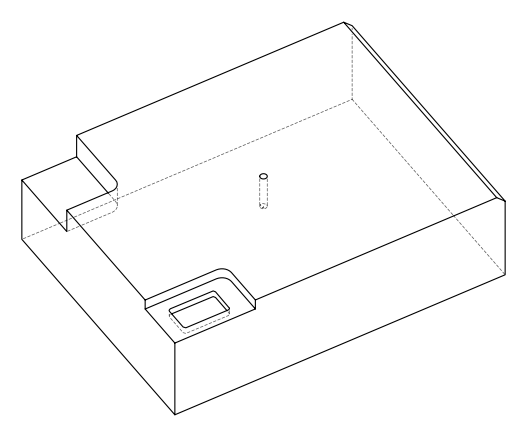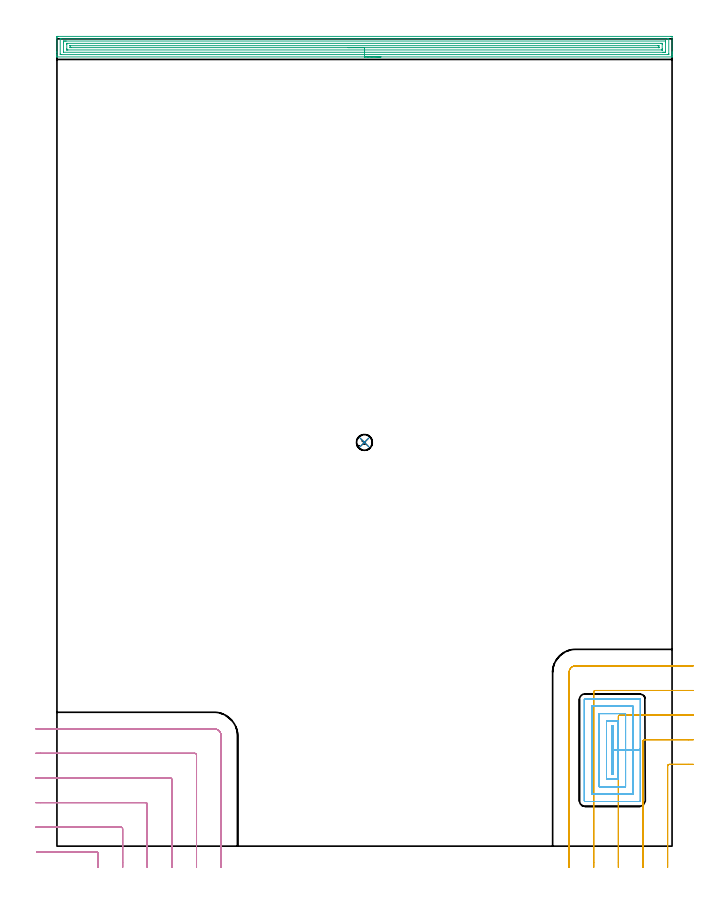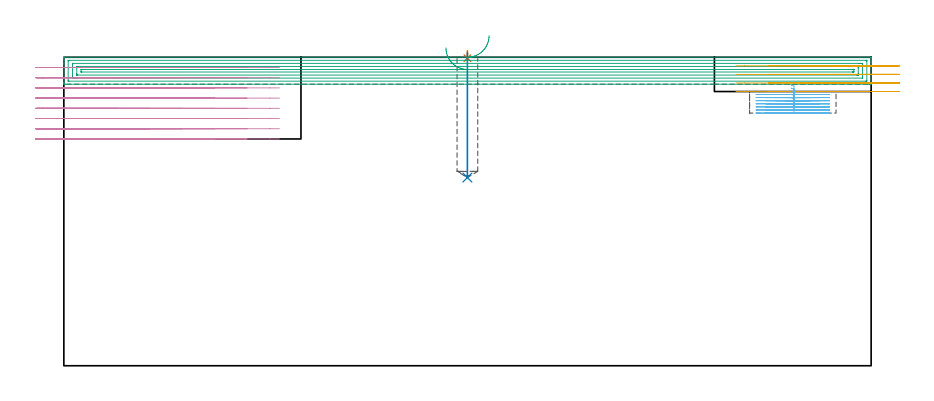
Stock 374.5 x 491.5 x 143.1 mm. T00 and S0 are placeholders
(PLAN: 6 operations, 4 tool changes, 43.9 min)
(1 SPOT_DRILL | STEP1POCKET | NXT0321_9005460120000 | 0.03 min | 2 mm3)
(2 DRILL_BLIND_HOLE_INTO_CENTER | STEP1POCKET | UGT0301_210 | 0.23 min | 3872 mm3)
(3 AREA_MILL | FG_CHAMFER_SURFACE | UGT0205_001 | 15.2 min | 29258 mm3)
(4 MILL_CORNER_NOTCH_RECTANGULAR | CORNER_NOTCH_RECTANGULAR | UGT0201_094 | Follow Part, ap 5, ae 75% | 13 min | 338105 mm3)
(5 MILL_CORNER_NOTCH_RECTANGULAR_1 | CORNER_NOTCH_RECTANGULAR_1 | UGT0201_094 | Follow Part, ap 5, ae 75% | 6.03 min | 137840 mm3)
(6 MILL_RECTANGULAR_POCKET | POCKET_RECTANGULAR_STRAIGHT | UGT0201_014 | Follow Part, ap 1.5, ae 75% | 9.39 min | 27383 mm3)
(TOOL NXT0321_9005460120000 | NC Spot Drill, 142deg, 12mm, Carbide, Uncoated | D12 PA142 FL30 Z2)
(TOOL UGT0301_210 | Twist Drill 9.6 mm | D9.6 PA118 FL84 Z2)
(TOOL UGT0205_001 | Chamfer Mill 20 x 3 x 45 deg. | D20 FL50 Z2)
(TOOL UGT0201_094 | End mill 20 mm | D20 FL38 Z4)
(TOOL UGT0201_014 | End mill 6 mm | D6 FL24 Z4)
(OP 1 SPOT_DRILL)
G17 G21 G94 G90
T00 M6
G54
G17 G0 G90 X187.2 Y245.8 S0 M3
G43 Z153.1 H0
G94 G81 G98 Z142.687 F250. R146.1
G80
M5
M2
(OP 2 DRILL_BLIND_HOLE_INTO_CENTER)
G17 G21 G94 G90
T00 M6
G54
G17 G0 G90 X187.2 Y245.8 S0 M3
G43 Z153.1 H0
G94 G81 G98 Z87.3 F250. R145.1
G80
M5
M2
(OP 3 AREA_MILL)
G17 G21 G94 G90
T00 M6
G54
G17 G0 G90 X197.25 Y480.5 S1061 M3
G43 Z153.1 H0
G94 G1 X197.212 Z152.228 F250.
X197.098 Z151.363
X196.909 Z150.512
X196.647 Z149.68
X196.313 Z148.874
X195.91 Z148.1
X195.442 Z147.364
X194.91 Z146.672
X194.321 Z146.029
X193.678 Z145.44
X192.986 Z144.908
X192.25 Z144.44
X191.476 Z144.037
X190.67 Z143.703
X189.838 Z143.441
X188.986 Z143.252
X188.122 Z143.138
X187.25 Z143.1
X0.166
X0.008 Y480.502 Z143.088
X0. Y480.521 Z143.07
Y480.872 Z142.727
Y481.223 Z142.376
Y481.883 Z141.711
Y483.098 Z140.498
Y483.653 Z139.941
Y492.224 Z131.373
X0.003 Y492.501 Z131.096
X0.009 Y492.992 Z130.606
X0.115 Y492.995 Z130.603
X0.613 Y493. Z130.6
X373.887
X374.281 Y492.996 Z130.602
X374.49 Y492.992 Z130.606
X374.5 Y492.779 Z130.819
Y483.653 Z139.941
Y483.098 Z140.498
Y482.768 Z140.828
Y482.214 Z141.383
Y481.883 Z141.711
Y481.223 Z142.376
Y480.872 Z142.727
Y480.521 Z143.07
X374.492 Y480.502 Z143.088
X374.333 Y480.5 Z143.1
X187.25
Y481.914 Z141.686
X2.399 Y481.915 Z141.685
X2.367 Y481.916 Z141.684
X2.01 Y481.934 Z141.666
X2.006 Y482.039 Z141.561
X2.001 Y482.278 Z141.322
Y491.126 Z132.474
X2.007 Y491.522 Z132.078
X2.01 Y491.571 Z132.029
X2.026 Y491.579 Z132.021
X2.076 Y491.582 Z132.018
X2.184 Y491.585 Z132.015
X2.399 Y491.586 Z132.014
X372.101 Y491.585 Z132.015
X372.133 Y491.584 Z132.016
X372.49 Y491.566 Z132.034
X372.494 Y491.461 Z132.139
X372.499 Y491.222 Z132.378
Y482.374 Z141.226
X372.493 Y481.978 Z141.622
X372.49 Y481.929 Z141.671
X372.474 Y481.921 Z141.679
X372.424 Y481.918 Z141.682
X372.316 Y481.915 Z141.685
X372.101 Y481.914 Z141.686
X187.25
Y483.328 Z140.272
X4.076 Y483.329 Z140.271
X4.036 Y483.33 Z140.27
X4.015 Y483.332 Z140.268
X4.011 Y483.334 Z140.266
X4.008 Y483.348 Z140.252
X4.003 Y483.47 Z140.13
X4.001 Y483.653 Z139.947
X4. Y483.836 Z139.764
Y489.145 Z134.455
X4.005 Y489.847 Z133.753
X4.009 Y490.022 Z133.578
X4.03 Y490.165 Z133.435
X4.185 Y490.167 Z133.433
X4.751 Y490.171 Z133.429
X5.078
X5.643 Y490.172 Z133.428
X370.424 Y490.171 Z133.429
X370.464 Y490.17 Z133.43
X370.485 Y490.168 Z133.432
X370.489 Y490.166 Z133.434
X370.492 Y490.152 Z133.448
X370.497 Y490.03 Z133.57
X370.499 Y489.847 Z133.753
X370.5 Y489.664 Z133.936
Y484.355 Z139.245
X370.495 Y483.653 Z139.947
X370.491 Y483.478 Z140.122
X370.47 Y483.335 Z140.265
X370.315 Y483.334 Z140.266
X369.749 Y483.33 Z140.27
X369.422 Y483.329 Z140.271
X368.857 Y483.328 Z140.272
X187.25
Y484.743 Z138.857
X6.657
X6.109 Y484.745 Z138.855
X6.052 Y484.747 Z138.853
X6.018 Y484.749 Z138.851
X6.01 Y484.785 Z138.815
X6.006 Y484.988 Z138.612
X6. Y485.394 Z138.206
Y488.049 Z135.551
X6.001 Y488.505 Z135.095
X6.004 Y488.719 Z134.881
X6.007 Y488.745 Z134.855
X6.011 Y488.751 Z134.849
X6.02 Y488.753 Z134.847
X6.08 Y488.756 Z134.844
X6.178 Y488.757 Z134.843
X367.843
X368.391 Y488.755 Z134.845
X368.448 Y488.753 Z134.847
X368.482 Y488.751 Z134.849
X368.49 Y488.715 Z134.885
X368.494 Y488.513 Z135.087
X368.5 Y488.106 Z135.494
Y485.451 Z138.149
X368.499 Y484.995 Z138.605
X368.496 Y484.781 Z138.819
X368.493 Y484.755 Z138.845
X368.489 Y484.749 Z138.851
X368.48 Y484.747 Z138.853
X368.42 Y484.744 Z138.856
X368.322 Y484.743 Z138.857
X187.25
Y486.157 Z137.443
X8.65
X8.498 Y486.158 Z137.442
X8.194 Y486.162 Z137.438
X8.01 Y486.166 Z137.434
X8.006 Y486.216 Z137.384
X8.003 Y486.308 Z137.292
X8. Y487.273 Z136.327
X8.002 Y487.313 Z136.287
X8.005 Y487.332 Z136.268
X8.008 Y487.336 Z136.264
X8.042 Y487.338 Z136.262
X8.346 Y487.342 Z136.258
X365.85 Y487.343 Z136.257
X366.002 Y487.342 Z136.258
X366.306 Y487.338 Z136.262
X366.49 Y487.334 Z136.266
X366.494 Y487.284 Z136.316
X366.497 Y487.192 Z136.408
X366.5 Y486.227 Z137.373
X366.498 Y486.187 Z137.413
X366.495 Y486.168 Z137.432
X366.492 Y486.164 Z137.436
X366.458 Y486.162 Z137.438
X366.154 Y486.158 Z137.442
X187.25 Y486.157 Z137.443
X186.378 Z137.481
X185.514 Z137.595
X184.662 Z137.784
X183.83 Z138.046
X183.024 Z138.38
X182.25 Z138.783
X181.514 Z139.252
X180.822 Z139.783
X180.179 Z140.372
X179.59 Z141.015
X179.058 Z141.707
X178.59 Z142.443
X178.187 Z143.217
X177.853 Z144.023
X177.591 Z144.855
X177.402 Z145.707
X177.288 Z146.572
X177.25 Z147.443
G0 Z153.1
M5
M2
(OP 4 MILL_CORNER_NOTCH_RECTANGULAR)
G17 G21 G94 G90
T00 M6
G54
G17 G0 G90 X25. Y-13. S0 M3
G43 Z153.1 H0
Z138.362
G94 G1 Y-10. F250.
Y-4.493 F500.
G3 X24.007 Y-3.5 R1.
G1 X-9.367
X-12.367 F250.
G0 Z153.1
X40. Y-13.
Z138.362
G1 Y-10.
Y10.506 F500.
G3 X39.006 Y11.5 R1.
G1 X-10.
X-13. F250.
G0 Z153.1
X55. Y-13.
Z138.362
G1 Y-10.
Y25.506 F500.
G3 X54.006 Y26.5 R1.
G1 X-10.
X-13. F250.
G0 Z153.1
X70. Y-13.
Z138.362
G1 Y-10.
Y40.506 F500.
G3 X69.006 Y41.5 R1.
G1 X-10.
X-13. F250.
G0 Z153.1
X85. Y-13.
Z138.362
G1 Y-10.
Y55.505 F500.
G3 X84.005 Y56.5 R1.
G1 X-10.
X-13. F250.
G0 Z153.1
X100. Y-13.
Z138.362
G1 Y-10.
Y67.1 F500.
G3 X95.6 Y71.5 R4.4
G1 X-10.
X-13. F250.
G0 Z153.1
X25. Y-13.
Z133.625
G1 Y-10.
Y-4.493 F500.
G3 X24.007 Y-3.5 R1.
G1 X-9.367
X-12.367 F250.
G0 Z153.1
X40. Y-13.
Z133.625
G1 Y-10.
Y10.506 F500.
G3 X39.006 Y11.5 R1.
G1 X-10.
X-13. F250.
G0 Z153.1
X55. Y-13.
Z133.625
G1 Y-10.
Y25.506 F500.
G3 X54.006 Y26.5 R1.
G1 X-10.
X-13. F250.
G0 Z153.1
X70. Y-13.
Z133.625
G1 Y-10.
Y40.506 F500.
G3 X69.006 Y41.5 R1.
G1 X-10.
X-13. F250.
G0 Z153.1
X85. Y-13.
Z133.625
G1 Y-10.
Y55.505 F500.
G3 X84.005 Y56.5 R1.
G1 X-10.
X-13. F250.
G0 Z153.1
X100. Y-13.
Z133.625
G1 Y-10.
Y67.1 F500.
G3 X95.6 Y71.5 R4.4
G1 X-10.
X-13. F250.
G0 Z153.1
X25. Y-13.
Z128.887
G1 Y-10.
Y-4.493 F500.
G3 X24.007 Y-3.5 R1.
G1 X-9.367
X-12.367 F250.
G0 Z153.1
X40. Y-13.
Z128.887
G1 Y-10.
Y10.506 F500.
G3 X39.006 Y11.5 R1.
G1 X-10.
X-13. F250.
G0 Z153.1
X55. Y-13.
Z128.887
G1 Y-10.
Y25.506 F500.
G3 X54.006 Y26.5 R1.
G1 X-10.
X-13. F250.
G0 Z153.1
X70. Y-13.
Z128.887
G1 Y-10.
Y40.506 F500.
G3 X69.006 Y41.5 R1.
G1 X-10.
X-13. F250.
G0 Z153.1
X85. Y-13.
Z128.887
G1 Y-10.
Y55.505 F500.
G3 X84.005 Y56.5 R1.
G1 X-10.
X-13. F250.
G0 Z153.1
X100. Y-13.
Z128.887
G1 Y-10.
Y67.1 F500.
G3 X95.6 Y71.5 R4.4
G1 X-10.
X-13. F250.
G0 Z153.1
X25. Y-13.
Z124.15
G1 Y-10.
Y-4.493 F500.
G3 X24.007 Y-3.5 R1.
G1 X-9.367
X-12.367 F250.
G0 Z153.1
X40. Y-13.
Z124.15
G1 Y-10.
Y10.506 F500.
G3 X39.006 Y11.5 R1.
G1 X-10.
X-13. F250.
G0 Z153.1
X55. Y-13.
Z124.15
G1 Y-10.
Y25.506 F500.
G3 X54.006 Y26.5 R1.
G1 X-10.
X-13. F250.
G0 Z153.1
X70. Y-13.
Z124.15
G1 Y-10.
Y40.506 F500.
G3 X69.006 Y41.5 R1.
G1 X-10.
X-13. F250.
G0 Z153.1
X85. Y-13.
Z124.15
G1 Y-10.
Y55.505 F500.
G3 X84.005 Y56.5 R1.
G1 X-10.
X-13. F250.
G0 Z153.1
X100. Y-13.
Z124.15
G1 Y-10.
Y67.1 F500.
G3 X95.6 Y71.5 R4.4
G1 X-10.
X-13. F250.
G0 Z153.1
X25. Y-13.
Z119.412
G1 Y-10.
Y-4.493 F500.
G3 X24.007 Y-3.5 R1.
G1 X-9.367
X-12.367 F250.
G0 Z153.1
X40. Y-13.
Z119.412
G1 Y-10.
Y10.506 F500.
G3 X39.006 Y11.5 R1.
G1 X-10.
X-13. F250.
G0 Z153.1
X55. Y-13.
Z119.412
G1 Y-10.
Y25.506 F500.
G3 X54.006 Y26.5 R1.
G1 X-10.
X-13. F250.
G0 Z153.1
X70. Y-13.
Z119.412
G1 Y-10.
Y40.506 F500.
G3 X69.006 Y41.5 R1.
G1 X-10.
X-13. F250.
G0 Z153.1
X85. Y-13.
Z119.412
G1 Y-10.
Y55.505 F500.
G3 X84.005 Y56.5 R1.
G1 X-10.
X-13. F250.
G0 Z153.1
X100. Y-13.
Z119.412
G1 Y-10.
Y67.1 F500.
G3 X95.6 Y71.5 R4.4
G1 X-10.
X-13. F250.
G0 Z153.1
X25. Y-13.
Z114.675
G1 Y-10.
Y-4.493 F500.
G3 X24.007 Y-3.5 R1.
G1 X-9.367
X-12.367 F250.
G0 Z153.1
X40. Y-13.
Z114.675
G1 Y-10.
Y10.506 F500.
G3 X39.006 Y11.5 R1.
G1 X-10.
X-13. F250.
G0 Z153.1
X55. Y-13.
Z114.675
G1 Y-10.
Y25.506 F500.
G3 X54.006 Y26.5 R1.
G1 X-10.
X-13. F250.
G0 Z153.1
X70. Y-13.
Z114.675
G1 Y-10.
Y40.506 F500.
G3 X69.006 Y41.5 R1.
G1 X-10.
X-13. F250.
G0 Z153.1
X85. Y-13.
Z114.675
G1 Y-10.
Y55.505 F500.
G3 X84.005 Y56.5 R1.
G1 X-10.
X-13. F250.
G0 Z153.1
X100. Y-13.
Z114.675
G1 Y-10.
Y67.1 F500.
G3 X95.6 Y71.5 R4.4
G1 X-10.
X-13. F250.
G0 Z153.1
X25. Y-13.
Z109.937
G1 Y-10.
Y-4.493 F500.
G3 X24.007 Y-3.5 R1.
G1 X-9.367
X-12.367 F250.
G0 Z153.1
X40. Y-13.
Z109.937
G1 Y-10.
Y10.506 F500.
G3 X39.006 Y11.5 R1.
G1 X-10.
X-13. F250.
G0 Z153.1
X55. Y-13.
Z109.937
G1 Y-10.
Y25.506 F500.
G3 X54.006 Y26.5 R1.
G1 X-10.
X-13. F250.
G0 Z153.1
X70. Y-13.
Z109.937
G1 Y-10.
Y40.506 F500.
G3 X69.006 Y41.5 R1.
G1 X-10.
X-13. F250.
G0 Z153.1
X85. Y-13.
Z109.937
G1 Y-10.
Y55.505 F500.
G3 X84.005 Y56.5 R1.
G1 X-10.
X-13. F250.
G0 Z153.1
X100. Y-13.
Z109.937
G1 Y-10.
Y67.1 F500.
G3 X95.6 Y71.5 R4.4
G1 X-10.
X-13. F250.
G0 Z153.1
X25. Y-13.
Z105.2
G1 Y-10.
Y-4.493 F500.
G3 X24.007 Y-3.5 R1.
G1 X-9.367
X-12.367 F250.
G0 Z153.1
X40. Y-13.
Z105.2
G1 Y-10.
Y10.506 F500.
G3 X39.006 Y11.5 R1.
G1 X-10.
X-13. F250.
G0 Z153.1
X55. Y-13.
Z105.2
G1 Y-10.
Y25.506 F500.
G3 X54.006 Y26.5 R1.
G1 X-10.
X-13. F250.
G0 Z153.1
X70. Y-13.
Z105.2
G1 Y-10.
Y40.506 F500.
G3 X69.006 Y41.5 R1.
G1 X-10.
X-13. F250.
G0 Z153.1
X85. Y-13.
Z105.2
G1 Y-10.
Y55.505 F500.
G3 X84.005 Y56.5 R1.
G1 X-10.
X-13. F250.
G0 Z153.1
X100. Y-13.
Z105.2
G1 Y-10.
Y67.1 F500.
G3 X95.6 Y71.5 R4.4
G1 X-10.
X-13. F250.
G0 Z153.1
M5
M2
(OP 5 MILL_CORNER_NOTCH_RECTANGULAR_1)
G17 G21 G94 G90
T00 M6
G54
G17 G0 G90 X387.5 Y49.8 S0 M3
G43 Z153.1 H0
Z139.125
G94 G1 X384.5 F250.
X372.794 F500.
G3 X371.8 Y48.806 R1.
G1 Y-10.
Y-13. F250.
G0 Z153.1
X387.5 Y64.8
Z139.125
G1 X384.5
X357.794 F500.
G3 X356.8 Y63.806 R1.
G1 Y-10.
Y-13. F250.
G0 Z153.1
X387.5 Y79.8
Z139.125
G1 X384.5
X342.794 F500.
G3 X341.8 Y78.806 R1.
G1 Y-10.
Y-13. F250.
G0 Z153.1
X387.5 Y94.8
Z139.125
G1 X384.5
X327.795 F500.
G3 X326.8 Y93.805 R1.
G1 Y-10.
Y-13. F250.
G0 Z153.1
X387.5 Y109.8
Z139.125
G1 X384.5
X315.8 F500.
G3 X311.8 Y105.8 R4.
G1 Y-10.
Y-13. F250.
G0 Z153.1
X387.5 Y49.8
Z135.15
G1 X384.5
X372.794 F500.
G3 X371.8 Y48.806 R1.
G1 Y-10.
Y-13. F250.
G0 Z153.1
X387.5 Y64.8
Z135.15
G1 X384.5
X357.794 F500.
G3 X356.8 Y63.806 R1.
G1 Y-10.
Y-13. F250.
G0 Z153.1
X387.5 Y79.8
Z135.15
G1 X384.5
X342.794 F500.
G3 X341.8 Y78.806 R1.
G1 Y-10.
Y-13. F250.
G0 Z153.1
X387.5 Y94.8
Z135.15
G1 X384.5
X327.795 F500.
G3 X326.8 Y93.805 R1.
G1 Y-10.
Y-13. F250.
G0 Z153.1
X387.5 Y109.8
Z135.15
G1 X384.5
X315.8 F500.
G3 X311.8 Y105.8 R4.
G1 Y-10.
Y-13. F250.
G0 Z153.1
X387.5 Y49.8
Z131.175
G1 X384.5
X372.794 F500.
G3 X371.8 Y48.806 R1.
G1 Y-10.
Y-13. F250.
G0 Z153.1
X387.5 Y64.8
Z131.175
G1 X384.5
X357.794 F500.
G3 X356.8 Y63.806 R1.
G1 Y-10.
Y-13. F250.
G0 Z153.1
X387.5 Y79.8
Z131.175
G1 X384.5
X342.794 F500.
G3 X341.8 Y78.806 R1.
G1 Y-10.
Y-13. F250.
G0 Z153.1
X387.5 Y94.8
Z131.175
G1 X384.5
X327.795 F500.
G3 X326.8 Y93.805 R1.
G1 Y-10.
Y-13. F250.
G0 Z153.1
X387.5 Y109.8
Z131.175
G1 X384.5
X315.8 F500.
G3 X311.8 Y105.8 R4.
G1 Y-10.
Y-13. F250.
G0 Z153.1
X387.5 Y49.8
Z127.2
G1 X384.5
X372.794 F500.
G3 X371.8 Y48.806 R1.
G1 Y-10.
Y-13. F250.
G0 Z153.1
X387.5 Y64.8
Z127.2
G1 X384.5
X357.794 F500.
G3 X356.8 Y63.806 R1.
G1 Y-10.
Y-13. F250.
G0 Z153.1
X387.5 Y79.8
Z127.2
G1 X384.5
X342.794 F500.
G3 X341.8 Y78.806 R1.
G1 Y-10.
Y-13. F250.
G0 Z153.1
X387.5 Y94.8
Z127.2
G1 X384.5
X327.795 F500.
G3 X326.8 Y93.805 R1.
G1 Y-10.
Y-13. F250.
G0 Z153.1
X387.5 Y109.8
Z127.2
G1 X384.5
X315.8 F500.
G3 X311.8 Y105.8 R4.
G1 Y-10.
Y-13. F250.
G0 Z153.1
M5
M2
(OP 6 MILL_RECTANGULAR_POCKET)
G17 G21 G94 G90
T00 M6
G54
G17 G0 G90 X337.6 Y44.416 S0 M3
G43 Z153.1 H0
Z130.272
G94 G1 Y43.7 Z130.08 F250.
X338.7 Z129.786
Y58.45 Z125.833
Y73.2 F500.
X337.6
Y43.7
X338.7
Y58.45
X341.7
Y76.2
X334.6
Y40.7
X341.7
Y58.45
X346.2
Y80.7
X330.1
Y36.2
X346.2
Y58.45
X350.7
Y85.2
X325.6
Y31.7
X350.7
Y58.45
X355.2
Y89.3
G3 X354.8 Y89.7 R0.4
G1 X321.5
G3 X321.1 Y89.3 R0.4
G1 Y27.6
G3 X321.5 Y27.2 R0.4
G1 X354.8
G3 X355.2 Y27.6 R0.4
G1 Y58.45
Y59.45
G0 X337.6 Y44.416 Z128.833
G1 Y43.7 Z128.641 F250.
X338.7 Z128.347
Y58.45 Z124.394
Y73.2 F500.
X337.6
Y43.7
X338.7
Y58.45
X341.7
Y76.2
X334.6
Y40.7
X341.7
Y58.45
X346.2
Y80.7
X330.1
Y36.2
X346.2
Y58.45
X350.7
Y85.2
X325.6
Y31.7
X350.7
Y58.45
X355.2
Y89.3
G3 X354.8 Y89.7 R0.4
G1 X321.5
G3 X321.1 Y89.3 R0.4
G1 Y27.6
G3 X321.5 Y27.2 R0.4
G1 X354.8
G3 X355.2 Y27.6 R0.4
G1 Y58.45
Y59.45
G0 X337.6 Y44.416 Z127.394
G1 Y43.7 Z127.203 F250.
X338.7 Z126.908
Y58.45 Z122.956
Y73.2 F500.
X337.6
Y43.7
X338.7
Y58.45
X341.7
Y76.2
X334.6
Y40.7
X341.7
Y58.45
X346.2
Y80.7
X330.1
Y36.2
X346.2
Y58.45
X350.7
Y85.2
X325.6
Y31.7
X350.7
Y58.45
X355.2
Y89.3
G3 X354.8 Y89.7 R0.4
G1 X321.5
G3 X321.1 Y89.3 R0.4
G1 Y27.6
G3 X321.5 Y27.2 R0.4
G1 X354.8
G3 X355.2 Y27.6 R0.4
G1 Y58.45
Y59.45
G0 X337.6 Y44.416 Z125.956
G1 Y43.7 Z125.764 F250.
X338.7 Z125.469
Y58.45 Z121.517
Y73.2 F500.
X337.6
Y43.7
X338.7
Y58.45
X341.7
Y76.2
X334.6
Y40.7
X341.7
Y58.45
X346.2
Y80.7
X330.1
Y36.2
X346.2
Y58.45
X350.7
Y85.2
X325.6
Y31.7
X350.7
Y58.45
X355.2
Y89.3
G3 X354.8 Y89.7 R0.4
G1 X321.5
G3 X321.1 Y89.3 R0.4
G1 Y27.6
G3 X321.5 Y27.2 R0.4
G1 X354.8
G3 X355.2 Y27.6 R0.4
G1 Y58.45
Y59.45
G0 X337.6 Y44.416 Z124.517
G1 Y43.7 Z124.325 F250.
X338.7 Z124.03
Y58.45 Z120.078
Y73.2 F500.
X337.6
Y43.7
X338.7
Y58.45
X341.7
Y76.2
X334.6
Y40.7
X341.7
Y58.45
X346.2
Y80.7
X330.1
Y36.2
X346.2
Y58.45
X350.7
Y85.2
X325.6
Y31.7
X350.7
Y58.45
X355.2
Y89.3
G3 X354.8 Y89.7 R0.4
G1 X321.5
G3 X321.1 Y89.3 R0.4
G1 Y27.6
G3 X321.5 Y27.2 R0.4
G1 X354.8
G3 X355.2 Y27.6 R0.4
G1 Y58.45
Y59.45
G0 X337.6 Y44.416 Z123.078
G1 Y43.7 Z122.886 F250.
X338.7 Z122.591
Y58.45 Z118.639
Y73.2 F500.
X337.6
Y43.7
X338.7
Y58.45
X341.7
Y76.2
X334.6
Y40.7
X341.7
Y58.45
X346.2
Y80.7
X330.1
Y36.2
X346.2
Y58.45
X350.7
Y85.2
X325.6
Y31.7
X350.7
Y58.45
X355.2
Y89.3
G3 X354.8 Y89.7 R0.4
G1 X321.5
G3 X321.1 Y89.3 R0.4
G1 Y27.6
G3 X321.5 Y27.2 R0.4
G1 X354.8
G3 X355.2 Y27.6 R0.4
G1 Y58.45
Y59.45
G0 X337.6 Y44.416 Z121.639
G1 Y43.7 Z121.447 F250.
X338.7 Z121.152
Y58.45 Z117.2
Y73.2 F500.
X337.6
Y43.7
X338.7
Y58.45
X341.7
Y76.2
X334.6
Y40.7
X341.7
Y58.45
X346.2
Y80.7
X330.1
Y36.2
X346.2
Y58.45
X350.7
Y85.2
X325.6
Y31.7
X350.7
Y58.45
X355.2
Y89.3
G3 X354.8 Y89.7 R0.4
G1 X321.5
G3 X321.1 Y89.3 R0.4
G1 Y27.6
G3 X321.5 Y27.2 R0.4
G1 X354.8
G3 X355.2 Y27.6 R0.4
G1 Y58.45
Y59.45
G0 Z153.1
M5
M2
